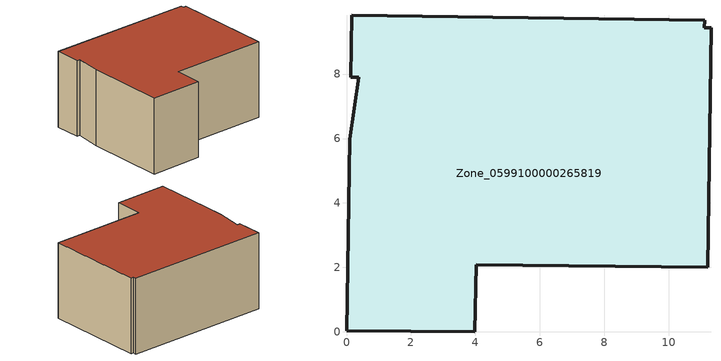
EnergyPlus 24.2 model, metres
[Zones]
Zone_0599100000265819
 floor ground (C_G): 3.98,0 0,0.03 0.1,5.97 0.38,7.9 0.13,7.9 0.16,9.83 11.11,9.66 11.1,9.44 11.31,9.43 11.2,2 4.02,2.09 z0
 wall outside (C_F): 0.38,7.9 0.1,5.97 0,0.03 3.98,0 4.02,2.09 11.2,2 11.31,9.43 11.1,9.44 11.11,9.66 0.16,9.83 0.13,7.9 0.38,7.9 z0:5.61
 roof outside (C_R): 11.11,9.66 0.16,9.83 0.13,7.9 0.38,7.9 0.1,5.97 0,0.03 3.98,0 4.02,2.09 11.2,2 11.31,9.43 11.1,9.44 z5.61
[BUILDING]
Pand.0599100000265819: North Axis=0; Terrain=City; Loads Convergence Tolerance Value=0.04; Temperature Convergence Tolerance Value=0.4; Solar Distribution=FullExterior; Maximum Number of Warmup Days=25; Minimum Number of Warmup Days=1
[Site:Location]
Rotterdam.The.Hague.AP_ZH_NLD Design_Conditions: Latitude=51.96; Longitude=4.45; Time Zone=1; Elevation=-4.5
[SITE:GROUNDTEMPERATURE:BUILDINGSURFACE]
18, 18, 18, 18, 18, 18, 18, 18, 18, 18, 18, 18
[MATERIAL] Thermal Absorptance=0.9; Solar Absorptance=0.7; Visible Absorptance=0.7
Name | Roughness | Thickness | Conductivity | Density | Specific Heat
G.D.1975-1991 | MediumSmooth | 0.15 | 0.288461 | 540 | 1210
F.D.1975-1991 | Rough | 0.3 | 0.230769 | 1920 | 840
R.D.1975-1991 | MediumRough | 0.2 | 0.153846 | 1500 | 1000
[CONSTRUCTION]
C_G: G.D.1975-1991
C_F: F.D.1975-1991
C_R: R.D.1975-1991
[ZONE]
Zone_0599100000265819: Type=1; Multiplier=1; Ceiling Height=Autocalculate; Volume=Autocalculate; Floor Area=autocalculate; Part of Total Floor Area=Yes
[ZONEINFILTRATION:DESIGNFLOWRATE]
Infil_Zone_0599100000265819: Zone or ZoneList or Space or SpaceList=Zone_0599100000265819; Schedule=AlwaysOn; Design Flow Rate Calculation Method=Flow/Area; Flow Rate per Floor Area=0.0042; Constant Term Coefficient=1; Temperature Term Coefficient=0; Velocity Term Coefficient=0; Velocity Squared Term Coefficient=0
[HVACTEMPLATE:ZONE:IDEALLOADSAIRSYSTEM]
Zone_0599100000265819: Maximum Heating Supply Air Temperature=50; Minimum Cooling Supply Air Temperature=13; Maximum Heating Supply Air Humidity Ratio=0.0156; Minimum Cooling Supply Air Humidity Ratio=0.0077; Heating Limit=NoLimit; Cooling Limit=NoLimit; Dehumidification Control Type=ConstantSensibleHeatRatio; Cooling Sensible Heat Ratio=0.7; Dehumidification Setpoint=60; Humidification Control Type=None; Humidification Setpoint=30; Outdoor Air Method=None; Outdoor Air Flow Rate per Person=0.00944; Outdoor Air Flow Rate per Zone Floor Area=0; Outdoor Air Flow Rate per Zone=0; Demand Controlled Ventilation Type=None; Outdoor Air Economizer Type=NoEconomizer; Heat Recovery Type=None; Sensible Heat Recovery Effectiveness=0.7; Latent Heat Recovery Effectiveness=0.65
[ZONECONTROL:THERMOSTAT]
ThermostatControl_Zone_0599100000265819: Zone or ZoneList=Zone_0599100000265819; Control Type Schedule=DualSetpointControlType; Control 1=Thermostat_Zone_0599100000265819; Temperature Difference Between Cutout And Setpoint=0
[THERMOSTATSETPOINT:DUALSETPOINT]
Thermostat_Zone_0599100000265819: Heating Setpoint Temperature Schedule=HeatingSetpoint_Zone_0599100000265819; Cooling Setpoint Temperature Schedule=CoolingSetpoint_Zone_0599100000265819
[SCHEDULE:COMPACT]
HeatingSetpoint_Zone_0599100000265819: Through: 12/31, For: AllDays, Until: 24:00, 21
CoolingSetpoint_Zone_0599100000265819: Through: 12/31, For: AllDays, Until: 24:00, 24
DualSetpointControlType: Through: 12/31, For: AllDays, Until: 24:00, 4
AlwaysOn: Through: 12/31, For: AllDays, Until: 24:00, 1
